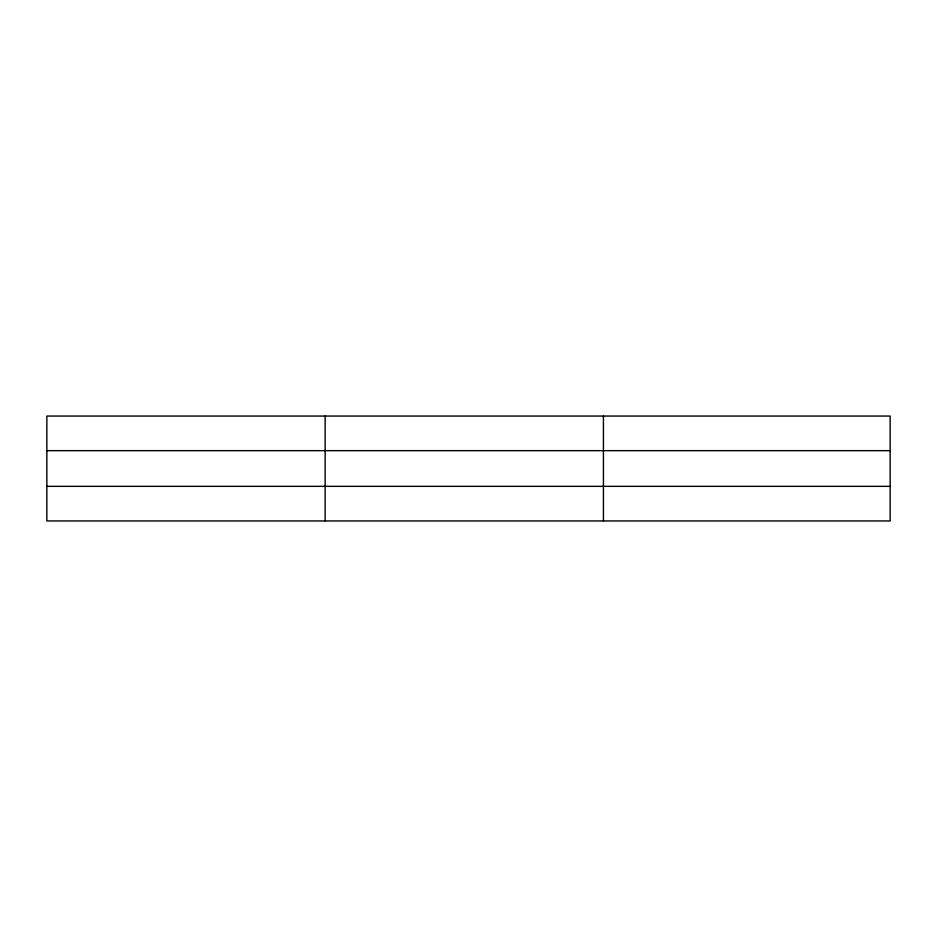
<?xml version="1.0" encoding="UTF-8"?>
<svg xmlns="http://www.w3.org/2000/svg" width="937" height="937" viewBox="0 0 937 937"><rect width="100%" height="100%" fill="white"/><g stroke="black" fill="none" stroke-linecap="round" stroke-linejoin="round"><path stroke-width="1.41" d="M325.139 520.949L325.139 416.051M603.428 520.949L603.428 416.051M890.15 486.338L890.15 520.949L46.85 520.949L46.85 416.051L890.15 416.051L890.15 486.338L46.85 486.338M46.85 450.662L890.15 450.662"/></g></svg>
